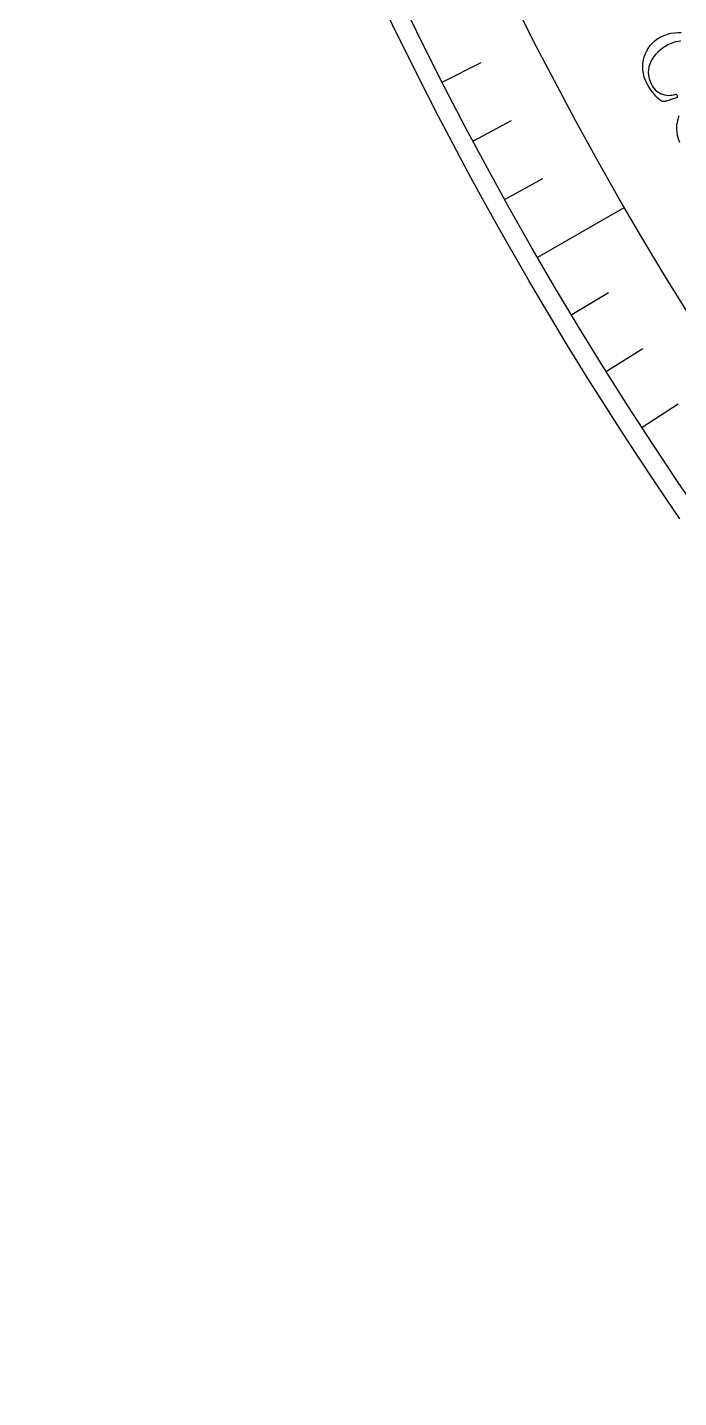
# Model space of a CAD drawing. Header units: millimetres. Extents: x -76 to 76, y -76 to 98.
# Drawn here: x -75.61 to -62.69, y -60.43 to -33.25 of the extents above; entities that cross this region are included whole.
import ezdxf

# ---------------------------------------------------------------- set-up
doc = ezdxf.new("R2010")
doc.units = ezdxf.units.MM
for name, color, linetype in [('CUT_OUTER', 1, 'Continuous'), ('ENGRAVE', 7, 'Continuous'), ('ENGRAVE_FINE', 8, 'Continuous'), ('TEXT', 5, 'Continuous')]:
    doc.layers.add(name, color=color, linetype=linetype)

msp = doc.modelspace()

# ---------------------------------------------------------------- linework, layer by layer
at = {"layer": 'CUT_OUTER'}
msp.add_lwpolyline([(-62.6688, -42.9956), (-62.9314, -42.6103), (-63.1917, -42.2233), (-63.4496, -41.8348), (-63.7051, -41.4447), (-63.9582, -41.053), (-64.2089, -40.6598), (-64.4571, -40.2651), (-64.703, -39.8688), (-64.9464, -39.4711), (-65.1874, -39.0718), (-65.4259, -38.6711), (-65.6619, -38.2689), (-65.8955, -37.8653), (-66.1266, -37.4603), (-66.3552, -37.0538), (-66.5813, -36.646), (-66.8049, -36.2367), (-67.026, -35.8262), (-67.2446, -35.4142), (-67.4606, -35.0009), (-67.6741, -34.5864), (-67.885, -34.1705), (-68.0934, -33.7533), (-68.2993, -33.3348), (-68.5025, -32.9151)], dxfattribs=at)
at = {"layer": 'ENGRAVE'}
msp.add_lwpolyline([(-65.4823, -37.8062), (-63.7591, -36.8114)], dxfattribs=at)
for radius in [75.6124, 73.6227, 69.9276]:
    msp.add_circle((0, 0), radius, dxfattribs=at)
at = {"layer": 'ENGRAVE_FINE'}
for points in [[(-67.3711, -34.3273), (-66.6114, -33.9402)], [(-66.7618, -35.4979), (-66.0089, -35.0975)], [(-66.1321, -36.6576), (-65.3863, -36.2442)], [(-64.8125, -38.9433), (-64.0816, -38.5041)], [(-64.123, -40.0685), (-63.3998, -39.6166)], [(-63.4139, -41.1815), (-62.6987, -40.717)]]:
    msp.add_lwpolyline(points, dxfattribs=at)
at = {"layer": 'TEXT'}
for points in [[(-62.6454, -33.517), (-62.7008, -33.5247), (-62.7554, -33.5366), (-62.808, -33.5524), (-62.8587, -33.5721), (-62.9075, -33.5956), (-62.9597, -33.6259), (-63.0096, -33.6594), (-63.057, -33.6964), (-63.102, -33.7368), (-63.1435, -33.7801), (-63.1806, -33.8259), (-63.2132, -33.8741), (-63.2412, -33.9247), (-63.2639, -33.9774), (-63.2803, -34.0316), (-63.2905, -34.0873), (-63.2944, -34.1446), (-63.2909, -34.2028), (-63.2791, -34.2616), (-63.259, -34.3209), (-63.2305, -34.3807), (-63.2068, -34.4204), (-63.1815, -34.4552), (-63.1546, -34.485), (-63.1262, -34.5099), (-63.0971, -34.5307), (-63.0682, -34.5484), (-63.0394, -34.5629), (-63.0109, -34.5744), (-62.9721, -34.586), (-62.934, -34.593), (-62.8965, -34.5955), (-62.8597, -34.5935), (-62.8247, -34.5888), (-62.7926, -34.5832), (-62.7633, -34.5768), (-62.737, -34.5696), (-62.728, -34.5848), (-62.7222, -34.6009), (-62.7195, -34.6178), (-62.7201, -34.6355), (-62.7284, -34.6396), (-62.7405, -34.6447), (-62.7563, -34.6507), (-62.7758, -34.6578), (-62.7976, -34.6653), (-62.8205, -34.673), (-62.8443, -34.6808), (-62.8692, -34.6886), (-62.894, -34.6961), (-62.9176, -34.7026), (-62.9401, -34.7081), (-62.9615, -34.7128), (-62.9805, -34.7161), (-62.9962, -34.7179), (-63.0086, -34.7182), (-63.0175, -34.7168), (-63.058, -34.6887), (-63.0973, -34.6566), (-63.1355, -34.6204), (-63.1725, -34.5802), (-63.2087, -34.5353), (-63.2445, -34.485), (-63.2799, -34.4293), (-63.3148, -34.3681), (-63.3477, -34.3002), (-63.3731, -34.2319), (-63.3909, -34.1633), (-63.4012, -34.0942), (-63.4043, -34.0256), (-63.4009, -33.9586), (-63.3909, -33.8932), (-63.3743, -33.8292), (-63.3516, -33.7676), (-63.3233, -33.7091), (-63.2894, -33.6537), (-63.25, -33.6015), (-63.2054, -33.553), (-63.1561, -33.5092), (-63.1021, -33.47), (-63.0434, -33.4353), (-62.9781, -33.4044), (-62.9117, -33.3802), (-62.8444, -33.3627), (-62.776, -33.352), (-62.7074, -33.3478), (-62.6397, -33.3497)], [(-62.666, -35.5305), (-62.6927, -35.4627), (-62.7118, -35.3943), (-62.7234, -35.3255), (-62.728, -35.257), (-62.7259, -35.19), (-62.7171, -35.1243), (-62.7018, -35.0601), (-62.6803, -34.998)]]:
    msp.add_lwpolyline(points, dxfattribs=at)

doc.saveas('drawing.dxf')
